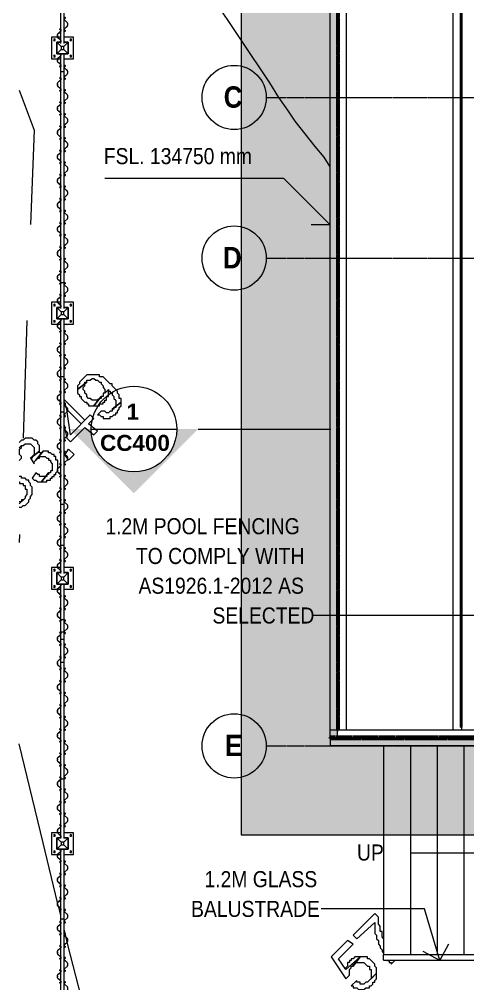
# Model space of a CAD drawing. Header units: millimetres. Extents: x -3370 to 37592, y -25802 to 13127.
# Drawn here: x -3370 to 820, y -7512 to 1493 of the extents above; entities that cross this region are included whole.
import ezdxf

# ---------------------------------------------------------------- set-up
doc = ezdxf.new("R2010")
doc.units = ezdxf.units.MM
for name, pattern in [('Dash - Tight', [4.5, 3, -1.5]), ('Grid Line', [22.225, 12.7, -3.175, 3.175, -3.175]), ('pool fencing', [16, 5, -1, 0, -1, 0, -1, 5, -1, 0, -1, 0, -1])]:
    doc.linetypes.add(name, pattern=pattern)
for name, color, linetype, lineweight in [('2 Hoop survey', 8, 'Continuous', 9), ('A-DETL', 90, 'Continuous', 9), ('A-DETL-GENF', 92, 'Continuous', 9), ('A-FLOR-HRAL', 11, 'Continuous', 9), ('A-GENM', 13, 'Continuous', 9), ('A-GLAZ-CURT', 52, 'Continuous', 9), ('A-WALL', 113, 'Continuous', 18), ('G-ANNO-DIMS', 111, 'Continuous', 9), ('G-ANNO-SYMB', 111, 'Continuous', 9), ('G-ANNO-TEXT', 231, 'Continuous', 9), ('S-GRID', 1, 'Continuous', 9), ('S-GRID-IDEN', 1, 'Continuous', 9), ('S-STRS', 31, 'Continuous', 9), ('S-STRS-ANNO', 31, 'Continuous', 9), ('S-STRS-IDEN', 31, 'Continuous', 25), ('默认', 18, 'Continuous', 9)]:
    doc.layers.add(name, color=color, linetype=linetype, lineweight=lineweight)
doc.styles.add('Arial_B', font='arialbd.ttf', dxfattribs={"height": 150})
doc.styles.add('Avenir', font='', dxfattribs={"width": 0.9, "height": 150})
doc.styles.add('Avenir_B', font='', dxfattribs={"width": 0.9, "height": 200})
doc.styles.get('Avenir').set_extended_font_data('Avenir')
doc.styles.get('Avenir_B').set_extended_font_data('Avenir', bold=True)

# ---------------------------------------------------------------- blocks, each defined once
blk = doc.blocks.new('System Panel - 10mm Glazed Panel-2181284-Lower Ground Floor')
at = {"layer": 'A-GLAZ-CURT'}
for p, q in [((-600, 5), (600, 5)), ((-600, 5), (-600, -5)), ((600, 5), (600, -5)), ((600, -5), (-600, -5))]:
    blk.add_line(p, q, dxfattribs=at)
blk = doc.blocks.new('栏杆扶手 - 栏杆扶手-1798552-Lower Ground Floor')
at = {"layer": 'A-FLOR-HRAL'}
for p, q in [((34, -7240.8), (2284, -7240.8)), ((34, -7291.6), (34, -7240.8)), ((34, -7291.6), (2284, -7291.6)), ((2284, -7240.8), (2284, -7291.6))]:
    blk.add_line(p, q, dxfattribs=at)
blk = doc.blocks.new('pool water - pool water-1857592-Lower Ground Floor')
at = {"layer": 'A-GENM'}
blk.add_line((764, -5141.6), (764, 5158.4), dxfattribs=at)
blk = doc.blocks.new('2 Hoop survey-1260670-Lower Ground Floor')
at = {"layer": '默认', "color": 9}
for p, q in [((45131, 8869.9), (45097.1, 7769.3)), ((45437.9, 8113.8), (45448.2, 8059.8)), ((45479.9, 8110.9), (45495.7, 8063.5)), ((45495.7, 8063.5), (45479.9, 8110.9)), ((45479.9, 7893.1), (45489.3, 7843.9)), ((45489.6, 7842.6), (45500.4, 7785.9)), ((45520.5, 7566.1), (45510.6, 7580.8)), ((45418.9, 7464.5), (45418.9, 7486.9)), ((45063.3, 6871.9), (45059.8, 6796.3)), ((45427.7, 3396.8), (45418.4, 3435.4)), ((45448.2, 3312.2), (45428.1, 3395.4)), ((45497.2, 3109.6), (45479.9, 3181)), ((45507.9, 3065.4), (45497.5, 3108.3))]:
    blk.add_line(p, q, dxfattribs=at)
at = {"layer": '默认', "color": 9, "flags": 128}
for points in [[(47964.1, 10304), (47907.9, 10393.8), (47823.3, 10495.4), (47637, 10732.4), (47569.3, 10834), (47484.6, 10952.6), (47400, 11088), (46858.1, 11900.8), (46400.9, 12578.1), (45943.8, 13272.3)], [(45059.8, 11021.2), (45198.7, 10647.8), (45164.9, 9767.3)], [(45448.2, 8131.1), (45435.8, 8124.9), (45437.6, 8115.1)], [(45510.3, 8033.4), (45639, 7904.7), (45672.8, 7938.6), (45479.9, 8131.5)], [(45496.2, 8062), (45503.5, 8040.2), (45509.5, 8034.2)], [(45506.8, 8017.1), (45503.5, 8040.2), (45496.2, 8062)], [(45500.5, 7785), (45503.5, 7769.3), (45537.4, 7735.4), (45672.8, 7870.9), (45757.5, 7803.1), (45791.4, 7837), (45706.7, 7904.7), (45757.5, 7955.5), (45723.6, 7989.4), (45537.4, 7803.1), (45506.9, 8016.2)], [(45059.8, 7681.1), (45080.2, 7701.5), (45097.1, 7701.5), (45114.1, 7718.5), (45164.9, 7718.5), (45198.7, 7684.6), (45198.7, 7616.9), (45181.8, 7600), (45181.8, 7583), (45164.9, 7583), (45249.5, 7650.7), (45249.5, 7701.5), (45232.6, 7718.5), (45232.6, 7735.4), (45215.7, 7752.3), (45198.7, 7752.3), (45181.8, 7769.3), (45114.1, 7769.3), (45097.1, 7752.3), (45080.2, 7752.3), (45059.8, 7731.9)], [(45059.8, 7562.6), (45080.2, 7583), (45080.2, 7600), (45063.3, 7616.9), (45063.3, 7667.7), (45080.2, 7684.6), (45080.2, 7701.5), (45059.8, 7681.1)], [(45488.3, 7619.4), (45520.5, 7667.7), (45571.3, 7616.9), (45520.5, 7566.1)], [(45283.4, 7650.7), (45215.7, 7566.1), (45232.6, 7583), (45249.5, 7583), (45249.5, 7600), (45300.3, 7600), (45317.3, 7583), (45334.2, 7583), (45334.2, 7566.1), (45351.1, 7566.1), (45351.1, 7549.2), (45368.1, 7532.2), (45368.1, 7464.5), (45351.1, 7464.5), (45351.1, 7447.6), (45334.2, 7447.6), (45266.5, 7362.9), (45317.3, 7362.9), (45317.3, 7379.8), (45351.1, 7379.8), (45351.1, 7396.8), (45368.1, 7396.8), (45368.1, 7413.7), (45385, 7413.7), (45385, 7430.6), (45401.9, 7430.6), (45401.9, 7447.6), (45416.8, 7462.5)], [(45418.9, 7487.9), (45418.9, 7566.1), (45401.9, 7566.1), (45401.9, 7600), (45385, 7600), (45385, 7616.9), (45368.1, 7616.9), (45351.1, 7633.8), (45334.2, 7633.8), (45334.2, 7650.7), (45283.4, 7650.7)], [(45509.7, 7582.3), (45486.6, 7616.9), (45487.9, 7618.9)], [(45059.8, 7125.8), (45080.2, 7125.8), (45097.1, 7142.8), (45114.1, 7142.8), (45147.9, 7176.6), (45147.9, 7193.6), (45164.9, 7210.5), (45164.9, 7227.4), (45181.8, 7244.4), (45181.8, 7312.1), (45164.9, 7329), (45164.9, 7346), (45147.9, 7362.9), (45147.9, 7379.8), (45131, 7379.8), (45114.1, 7396.8), (45080.2, 7396.8), (45080.2, 7413.7), (45059.8, 7413.7)], [(45059.8, 7362.9), (45063.3, 7362.9), (45063.3, 7346), (45097.1, 7346), (45097.1, 7329), (45114.1, 7329), (45114.1, 7295.2), (45131, 7295.2), (45131, 7244.4), (45114.1, 7227.4), (45114.1, 7210.5), (45059.8, 7156.2)], [(45059.8, 7156.2), (45097.1, 7193.6), (45080.2, 7193.6), (45080.2, 7176.6), (45059.8, 7176.6)], [(45418.2, 3436.3), (45283.4, 3993.3), (45059.8, 4917.6)], [(48382, 3333), (48178.8, 3129.8), (48212.7, 3095.9), (48382, 3248.3), (48382, 3146.7), (48399, 3129.8), (48399, 3095.9), (48415.9, 3079), (48415.9, 3045.1), (48432.8, 3028.2), (48432.8, 3011.3), (48449.8, 2994.3), (48449.8, 2977.4), (48464.1, 2963.1)], [(48464.1, 3098.6), (48449.8, 3112.9), (48449.8, 3163.7), (48432.8, 3163.7), (48432.8, 3214.5), (48415.9, 3231.4), (48415.9, 3299.1), (48382, 3333)], [(45808.3, 1876.8), (45808.3, 1893.7), (45537.4, 2943.5), (45508.1, 3064.6)], [(48500.6, 2897.3), (48500.6, 2892.7), (48517.5, 2892.7), (48517.5, 2875.8), (48534.4, 2875.8), (48534.4, 2858.9), (48568.3, 2892.7), (48568.3, 2897.3)]]:
    blk.add_lwpolyline(points, dxfattribs=at)
for points in [[(45655.9, 8328), (45622, 8294.2), (45622, 8277.2), (45605.1, 8260.3), (45605.1, 8226.4), (45689.8, 8294.2), (45689.8, 8311.1), (45723.6, 8311.1), (45740.6, 8328), (45757.5, 8328), (45774.4, 8311.1), (45791.4, 8311.1), (45808.3, 8294.2), (45825.2, 8294.2), (45825.2, 8277.2), (45842.2, 8260.3), (45842.2, 8243.4), (45859.1, 8226.4), (45859.1, 8192.6), (45893, 8226.4), (45893, 8209.5), (45909.9, 8209.5), (45909.9, 8192.6), (45926.8, 8192.6), (45926.8, 8175.7), (45943.8, 8158.7), (45943.8, 8141.8), (45960.7, 8124.9), (45960.7, 8057.1), (45943.8, 8057.1), (45943.8, 8040.2), (45926.8, 8040.2), (46011.5, 8107.9), (46011.5, 8141.8), (45994.6, 8141.8), (45994.6, 8175.7), (45977.6, 8192.6), (45977.6, 8209.5), (45926.8, 8260.3), (45926.8, 8277.2), (45909.9, 8277.2), (45842.2, 8345), (45808.3, 8345), (45808.3, 8361.9), (45689.8, 8361.9)], [(45605.1, 8226.4), (45605.1, 8192.6), (45622, 8175.7), (45622, 8158.7), (45639, 8158.7), (45639, 8141.8), (45672.8, 8107.9), (45689.8, 8107.9), (45689.8, 8091), (45706.7, 8091), (45706.7, 8074.1), (45757.5, 8074.1), (45825.2, 8158.7), (45825.2, 8141.8), (45808.3, 8141.8), (45791.4, 8124.9), (45740.6, 8124.9), (45723.6, 8141.8), (45706.7, 8141.8), (45689.8, 8158.7), (45689.8, 8175.7), (45672.8, 8192.6), (45672.8, 8209.5), (45655.9, 8226.4), (45655.9, 8243.4), (45672.8, 8260.3), (45672.8, 8294.2), (45689.8, 8294.2)], [(45859.1, 8192.6), (45842.2, 8192.6), (45842.2, 8158.7), (45825.2, 8158.7), (45757.5, 8074.1), (45808.3, 8074.1), (45808.3, 8091), (45842.2, 8091), (45842.2, 8107.9), (45859.1, 8107.9), (45859.1, 8124.9), (45876, 8124.9), (45876, 8158.7), (45893, 8158.7), (45893, 8226.4)], [(45825.2, 8023.3), (45791.4, 7989.4), (45808.3, 7989.4), (45825.2, 7972.5), (45842.2, 7972.5), (45842.2, 7955.5), (45909.9, 7955.5), (45909.9, 7972.5), (45926.8, 7972.5), (45943.8, 7989.4), (45960.7, 7989.4), (45960.7, 8006.3), (45977.6, 8006.3), (45977.6, 8023.3), (45994.6, 8040.2), (45994.6, 8057.1), (46011.5, 8074.1), (46011.5, 8107.9), (45926.8, 8040.2), (45926.8, 8023.3), (45909.9, 8023.3), (45893, 8006.3), (45876, 8006.3), (45859.1, 8023.3)], [(45164.9, 7583), (45198.7, 7532.2), (45198.7, 7549.2), (45215.7, 7566.1), (45283.4, 7650.7), (45266.5, 7633.8), (45249.5, 7633.8), (45249.5, 7650.7)], [(45215.7, 7447.6), (45181.8, 7396.8), (45198.7, 7379.8), (45215.7, 7379.8), (45232.6, 7362.9), (45266.5, 7362.9), (45334.2, 7447.6), (45334.2, 7430.6), (45317.3, 7430.6), (45317.3, 7413.7), (45249.5, 7413.7), (45249.5, 7430.6), (45232.6, 7430.6)], [(48128, 3079), (47975.7, 2926.6), (48111.1, 2723.4), (48145, 2757.3), (48145, 2808.1), (48161.9, 2825), (48161.9, 2841.9), (48178.8, 2841.9), (48246.6, 2926.6), (48111.1, 2808.1), (48043.4, 2909.7), (48178.8, 3045.1)], [(48161.9, 2892.7), (48145, 2892.7), (48145, 2875.8), (48128, 2875.8), (48128, 2841.9), (48111.1, 2825), (48111.1, 2808.1), (48246.6, 2926.6), (48195.8, 2926.6), (48178.8, 2909.7), (48161.9, 2909.7)], [(48246.6, 2926.6), (48178.8, 2841.9), (48178.8, 2858.9), (48195.8, 2858.9), (48195.8, 2875.8), (48280.4, 2875.8), (48314.3, 2841.9), (48331.2, 2841.9), (48331.2, 2808.1), (48348.2, 2808.1), (48348.2, 2723.4), (48399, 2774.2), (48399, 2825), (48382, 2841.9), (48382, 2858.9), (48331.2, 2909.7), (48314.3, 2909.7), (48314.3, 2926.6)], [(48212.7, 2706.5), (48161.9, 2655.7), (48178.8, 2655.7), (48178.8, 2638.8), (48212.7, 2638.8), (48229.6, 2621.8), (48280.4, 2621.8), (48297.4, 2638.8), (48331.2, 2638.8), (48331.2, 2655.7), (48348.2, 2655.7), (48365.1, 2672.6), (48365.1, 2689.6), (48382, 2689.6), (48382, 2706.5), (48399, 2723.4), (48399, 2774.2), (48314.3, 2689.6), (48297.4, 2689.6), (48280.4, 2672.6), (48246.6, 2672.6), (48246.6, 2689.6), (48212.7, 2689.6)]]:
    blk.add_lwpolyline(points, close=True, dxfattribs=at)
blk = doc.blocks.new('System Panel - 10mm Glazed Panel-V4-Lower Ground Floor')
at = {"layer": 'A-GLAZ-CURT'}
blk.add_line((-600, 5), (600, 5), dxfattribs=at)
blk = doc.blocks.new('System Panel - 10mm Glazed Panel-V5-Lower Ground Floor')
at = {"layer": 'A-GLAZ-CURT'}
blk.add_line((-600, 5), (600, 5), dxfattribs=at)
blk = doc.blocks.new('栏杆扶手 - Left Side-1798714-Lower Ground Floor')
at = {"layer": 'A-FLOR-HRAL'}
for p, q in [((-15.9, 57.8), (-15.9, 43.2)), ((-15.1, 43.2), (-15.1, 57.8)), ((-14.8, 40.8), (13.9, 15.1)), ((14.4, 15.7), (-14.3, 41.4)), ((-6.8, 54.4), (-6.2, 53.8)), ((-15.9, -43.2), (-15.9, -57.8)), ((-15.1, -57.8), (-15.1, -43.2)), ((13.9, -15.1), (-14.8, -40.8)), ((-14.3, -41.4), (14.4, -15.7)), ((-6.2, -53.8), (-6.8, -54.4))]:
    blk.add_line(p, q, dxfattribs=at)
for centre, radius, start, end in [((-10.2, 57.8), 5.65, 314.74048, 180), ((-12.7, 43.2), 3.17, 180, 228.15416), ((-10.2, 57.8), 4.86, 314.69807, 180), ((-12.7, 43.2), 2.38, 180, 228.15292), ((64.6, 0), 51, 166.51294, 193.48706), ((11.9, 12.6), 3.18, 346.51294, 50.78426), ((11.9, 12.6), 3.97, 346.51294, 50.78426), ((64.6, 0), 50.2, 166.51294, 193.48706), ((-12.7, -43.2), 3.17, 131.84584, 180), ((-10.2, -57.8), 5.65, 180, 45.25952), ((-12.7, -43.2), 2.38, 131.84708, 180), ((-10.2, -57.8), 4.86, 180, 45.30193), ((11.9, -12.6), 3.17, 309.21574, 13.48706), ((11.9, -12.6), 3.97, 309.21574, 13.48706)]:
    blk.add_arc(centre, radius, start, end, dxfattribs=at)
blk = doc.blocks.new('栏杆扶手 - Right Side-V2-Lower Ground Floor')
at = {"layer": 'A-FLOR-HRAL'}
for p, q in [((14.3, 41.4), (-14.4, 15.7)), ((-13.9, 15.1), (14.8, 40.8)), ((6.2, 53.8), (6.8, 54.4)), ((15.1, 57.8), (15.1, 43.2)), ((15.9, 43.2), (15.9, 57.8)), ((-14.4, -15.7), (14.3, -41.4)), ((14.8, -40.8), (-13.9, -15.1)), ((6.8, -54.4), (6.2, -53.8)), ((15.1, -43.2), (15.1, -57.8)), ((15.9, -57.8), (15.9, -43.2))]:
    blk.add_line(p, q, dxfattribs=at)
for centre, radius, start, end in [((-11.9, 12.6), 3.97, 129.21574, 193.48706), ((-64.6, 0), 50.2, 346.51294, 13.48706), ((-11.9, 12.6), 3.17, 129.21574, 193.48706), ((-64.6, 0), 51, 346.51294, 13.48706), ((10.2, 57.8), 5.65, 360, 225.25952), ((10.2, 57.8), 4.86, 0, 225.30193), ((12.7, 43.2), 2.38, 311.84708, 0), ((12.7, 43.2), 3.17, 311.84584, 0), ((-11.9, -12.6), 3.97, 166.51294, 230.78426), ((-11.9, -12.6), 3.18, 166.51294, 230.78426), ((10.2, -57.8), 5.65, 134.74048, 205.13408), ((10.2, -57.8), 4.86, 134.69807, 205.10492), ((12.7, -43.2), 2.38, 0, 48.15292), ((10.2, -57.8), 4.86, 331.83726, 0), ((12.7, -43.2), 3.17, 0, 48.15416), ((10.2, -57.8), 5.65, 345.92128, 360)]:
    blk.add_arc(centre, radius, start, end, dxfattribs=at)
blk = doc.blocks.new('栏杆扶手 - Surface-Mounted Center-V7-Lower Ground Floor')
at = {"layer": 'A-FLOR-HRAL'}
for p, q in [((-15.875, 101.6), (-101.6, 101.6)), ((-101.6, 101.6), (-101.6, -101.6)), ((101.6, 101.6), (15.875, 101.6)), ((101.6, -101.6), (101.6, 101.6)), ((-53.975, 53.975), (-15.875, 53.975)), ((-53.975, 53.975), (-12.7, 12.7)), ((-53.975, -53.975), (-53.975, 53.975)), ((-15.875, 53.975), (-53.975, 53.975)), ((-53.975, 53.975), (-53.975, -53.975)), ((12.7, 12.7), (-12.7, 12.7)), ((-12.7, 12.7), (-12.7, -12.7)), ((12.7, 12.7), (53.975, 53.975)), ((12.7, -12.7), (12.7, 12.7)), ((15.875, 53.975), (53.975, 53.975)), ((53.975, 53.975), (15.875, 53.975)), ((53.975, 53.975), (53.975, -53.975)), ((53.975, -53.975), (53.975, 53.975)), ((-53.975, -53.975), (-12.7, -12.7)), ((53.975, -53.975), (-53.975, -53.975)), ((-53.975, -53.975), (53.975, -53.975)), ((-12.7, -12.7), (12.7, -12.7)), ((53.975, -53.975), (12.7, -12.7)), ((-101.6, -101.6), (-15.875, -101.6)), ((15.875, -101.6), (101.6, -101.6))]:
    blk.add_line(p, q, dxfattribs=at)
for centre, start, end in [((-76.2, 76.2), 0, 180), ((-76.2, 76.2), 180, 0), ((76.2, 76.2), 0, 180), ((76.2, 76.2), 180, 0), ((-76.2, -76.2), 0, 180), ((-76.2, -76.2), 180, 0), ((76.2, -76.2), 0, 180), ((76.2, -76.2), 180, 0)]:
    blk.add_arc(centre, 8.731, start, end, dxfattribs=at)
blk = doc.blocks.new('栏杆扶手 - Right Side-1798712-Lower Ground Floor')
at = {"layer": 'A-FLOR-HRAL'}
for p, q in [((14.3, 41.4), (-14.4, 15.7)), ((-13.9, 15.1), (14.8, 40.8)), ((6.2, 53.8), (6.8, 54.4)), ((15.1, 57.8), (15.1, 43.2)), ((15.9, 43.2), (15.9, 57.8)), ((-14.4, -15.7), (14.3, -41.4)), ((14.8, -40.8), (-13.9, -15.1)), ((6.8, -54.4), (6.2, -53.8)), ((15.1, -43.2), (15.1, -57.8)), ((15.9, -57.8), (15.9, -43.2))]:
    blk.add_line(p, q, dxfattribs=at)
for centre, radius, start, end in [((-11.9, 12.6), 3.97, 129.21574, 193.48706), ((-64.6, 0), 50.2, 346.51294, 13.48706), ((-11.9, 12.6), 3.17, 129.21574, 193.48706), ((-64.6, 0), 51, 346.51294, 13.48706), ((10.2, 57.8), 5.65, 154.86592, 225.25952), ((10.2, 57.8), 4.86, 154.89508, 225.30193), ((12.7, 43.2), 2.38, 311.84708, 0), ((10.2, 57.8), 4.86, 0, 28.16274), ((12.7, 43.2), 3.17, 311.84584, 0), ((10.2, 57.8), 5.65, 360, 14.07872), ((-11.9, -12.6), 3.97, 166.51294, 230.78426), ((-11.9, -12.6), 3.18, 166.51294, 230.78426), ((10.2, -57.8), 5.65, 134.74048, 360), ((10.2, -57.8), 4.86, 134.69807, 0), ((12.7, -43.2), 2.38, 0, 48.15292), ((12.7, -43.2), 3.17, 0, 48.15416)]:
    blk.add_arc(centre, radius, start, end, dxfattribs=at)
blk = doc.blocks.new('栏杆扶手 - Right Side-V1-Lower Ground Floor')
at = {"layer": 'A-FLOR-HRAL'}
for p, q in [((14.3, 41.4), (-14.4, 15.7)), ((-13.9, 15.1), (14.8, 40.8)), ((6.2, 53.8), (6.8, 54.4)), ((15.1, 57.8), (15.1, 43.2)), ((15.9, 43.2), (15.9, 57.8)), ((-14.4, -15.7), (14.3, -41.4)), ((14.8, -40.8), (-13.9, -15.1)), ((6.8, -54.4), (6.2, -53.8)), ((15.1, -43.2), (15.1, -57.8)), ((15.9, -57.8), (15.9, -43.2))]:
    blk.add_line(p, q, dxfattribs=at)
for centre, radius, start, end in [((-11.9, 12.6), 3.97, 129.21574, 193.48706), ((-64.6, 0), 50.2, 346.51294, 13.48706), ((-11.9, 12.6), 3.17, 129.21574, 193.48706), ((-64.6, 0), 51, 346.51294, 13.48706), ((10.2, 57.8), 5.65, 360, 225.25952), ((10.2, 57.8), 4.86, 0, 225.30193), ((12.7, 43.2), 2.38, 311.84708, 0), ((12.7, 43.2), 3.17, 311.84584, 0), ((-11.9, -12.6), 3.97, 166.51294, 230.78426), ((-11.9, -12.6), 3.18, 166.51294, 230.78426), ((10.2, -57.8), 5.65, 134.74048, 360), ((10.2, -57.8), 4.86, 134.69807, 0), ((12.7, -43.2), 2.38, 0, 48.15292), ((12.7, -43.2), 3.17, 0, 48.15416)]:
    blk.add_arc(centre, radius, start, end, dxfattribs=at)
blk = doc.blocks.new('栏杆扶手 - 栏杆扶手-2236474-Lower Ground Floor')
at = {"layer": 'A-FLOR-HRAL'}
for p, q in [((-2981.8, 1267.8), (-2981.8, 2079)), ((-2950.1, 1267.8), (-2950.1, 2079)), ((-2981.8, 1005.9), (-2981.8, 1171.4)), ((-2950.1, 1005.9), (-2950.1, 1171.4)), ((-2981.8, 1005.9), (-2950.1, 1005.9)), ((-2981.8, -963.2), (-2981.8, 1005.9)), ((-2950.1, -963.2), (-2950.1, 1005.9)), ((-2981.8, -963.2), (-2950.1, -963.2)), ((-2981.8, -1207.1), (-2981.8, -963.2)), ((-2950.1, -1207.1), (-2950.1, -963.2)), ((-2981.8, -1842.5), (-2981.8, -1304.9)), ((-2950.1, -1842.5), (-2950.1, -1304.9)), ((-2981.8, -1842.5), (-2950.1, -1842.5)), ((-2981.8, -2172.5), (-2981.8, -1842.5)), ((-2950.1, -2172.5), (-2950.1, -1842.5)), ((-2981.8, -2172.5), (-2950.1, -2172.5)), ((-2981.8, -3033.1), (-2981.8, -2172.5)), ((-2950.1, -3033.1), (-2950.1, -2172.5)), ((-2981.8, -3033.1), (-2950.1, -3033.1)), ((-2981.8, -3418.1), (-2981.8, -3033.1)), ((-2950.1, -3418.1), (-2950.1, -3033.1)), ((-2981.8, -3418.1), (-2950.1, -3418.1)), ((-2981.8, -3459.9), (-2981.8, -3418.1)), ((-2950.1, -3459.9), (-2950.1, -3418.1)), ((-2981.8, -3682.4), (-2981.8, -3459.9)), ((-2950.1, -3682.4), (-2950.1, -3459.9)), ((-2981.8, -4111.4), (-2981.8, -3781.2)), ((-2950.1, -4111.4), (-2950.1, -3781.2)), ((-2981.8, -4111.4), (-2950.1, -4111.4)), ((-2981.8, -4225.8), (-2981.8, -4111.4)), ((-2950.1, -4225.8), (-2950.1, -4111.4)), ((-2981.8, -4225.8), (-2950.1, -4225.8)), ((-2981.8, -4294.5), (-2981.8, -4225.8)), ((-2950.1, -4294.5), (-2950.1, -4225.8)), ((-2981.8, -4294.5), (-2950.1, -4294.5)), ((-2981.8, -4510.1), (-2981.8, -4294.5)), ((-2950.1, -4510.1), (-2950.1, -4294.5)), ((-2981.8, -4510.1), (-2950.1, -4510.1)), ((-2981.8, -5598.8), (-2981.8, -4510.1)), ((-2950.1, -5598.8), (-2950.1, -4510.1)), ((-2981.8, -5598.8), (-2950.1, -5598.8)), ((-2981.8, -5613.2), (-2981.8, -5598.8)), ((-2981.8, -6155.3), (-2981.8, -5613.2)), ((-2950.1, -5613.2), (-2950.1, -5598.8)), ((-2950.1, -6155.3), (-2950.1, -5613.2)), ((-2981.8, -6906.5), (-2981.8, -6257.5)), ((-2950.1, -6906.5), (-2950.1, -6257.5)), ((-2981.8, -6906.5), (-2950.1, -6906.5)), ((-2981.8, -7141.5), (-2981.8, -6906.5)), ((-2950.1, -7141.5), (-2950.1, -6906.5)), ((-2981.8, -8258.9), (-2981.8, -7141.5)), ((-2950.1, -8258.9), (-2950.1, -7141.5))]:
    blk.add_line(p, q, dxfattribs=at)
for name, p in [('栏杆扶手 - Left Side-1798714-Lower Ground Floor', (-2934.2, 1446.1)), ('栏杆扶手 - Right Side-V2-Lower Ground Floor', (-2997.8, 1339.7)), ('栏杆扶手 - Surface-Mounted Center-V7-Lower Ground Floor', (-2966, 1225.4)), ('栏杆扶手 - Right Side-1798712-Lower Ground Floor', (-2997.8, 1111.1)), ('栏杆扶手 - Left Side-1798714-Lower Ground Floor', (-2934.2, 998.4)), ('栏杆扶手 - Right Side-V1-Lower Ground Floor', (-2997.8, 885.7)), ('栏杆扶手 - Left Side-1798714-Lower Ground Floor', (-2934.2, 773)), ('栏杆扶手 - Right Side-V1-Lower Ground Floor', (-2997.8, 660.3)), ('栏杆扶手 - Left Side-1798714-Lower Ground Floor', (-2934.2, 547.6)), ('栏杆扶手 - Right Side-V1-Lower Ground Floor', (-2997.8, 434.9)), ('栏杆扶手 - Left Side-1798714-Lower Ground Floor', (-2934.2, 322.2)), ('栏杆扶手 - Right Side-V1-Lower Ground Floor', (-2997.8, 209.5)), ('栏杆扶手 - Left Side-1798714-Lower Ground Floor', (-2934.2, 96.8)), ('栏杆扶手 - Right Side-V1-Lower Ground Floor', (-2997.8, -15.9)), ('栏杆扶手 - Left Side-1798714-Lower Ground Floor', (-2934.2, -128.6)), ('栏杆扶手 - Right Side-V1-Lower Ground Floor', (-2997.8, -241.3)), ('栏杆扶手 - Left Side-1798714-Lower Ground Floor', (-2934.2, -354)), ('栏杆扶手 - Right Side-V1-Lower Ground Floor', (-2997.8, -466.7)), ('栏杆扶手 - Left Side-1798714-Lower Ground Floor', (-2934.2, -579.4)), ('栏杆扶手 - Right Side-V1-Lower Ground Floor', (-2997.8, -692.1)), ('栏杆扶手 - Left Side-1798714-Lower Ground Floor', (-2934.2, -804.8)), ('栏杆扶手 - Right Side-V1-Lower Ground Floor', (-2997.8, -917.5)), ('栏杆扶手 - Left Side-1798714-Lower Ground Floor', (-2934.2, -1030.2)), ('栏杆扶手 - Right Side-V2-Lower Ground Floor', (-2997.8, -1136.6)), ('栏杆扶手 - Surface-Mounted Center-V7-Lower Ground Floor', (-2966, -1250.9)), ('栏杆扶手 - Right Side-1798712-Lower Ground Floor', (-2997.8, -1365.2)), ('栏杆扶手 - Left Side-1798714-Lower Ground Floor', (-2934.2, -1477.9)), ('栏杆扶手 - Right Side-V1-Lower Ground Floor', (-2997.8, -1590.6)), ('栏杆扶手 - Left Side-1798714-Lower Ground Floor', (-2934.2, -1703.3)), ('栏杆扶手 - Right Side-V1-Lower Ground Floor', (-2997.8, -1816)), ('栏杆扶手 - Left Side-1798714-Lower Ground Floor', (-2934.2, -1928.7)), ('栏杆扶手 - Right Side-V1-Lower Ground Floor', (-2997.8, -2041.4)), ('栏杆扶手 - Left Side-1798714-Lower Ground Floor', (-2934.2, -2154.1)), ('栏杆扶手 - Right Side-V1-Lower Ground Floor', (-2997.8, -2266.8)), ('栏杆扶手 - Left Side-1798714-Lower Ground Floor', (-2934.2, -2379.5)), ('栏杆扶手 - Right Side-V1-Lower Ground Floor', (-2997.8, -2492.2)), ('栏杆扶手 - Left Side-1798714-Lower Ground Floor', (-2934.2, -2604.9)), ('栏杆扶手 - Right Side-V1-Lower Ground Floor', (-2997.8, -2717.6)), ('栏杆扶手 - Left Side-1798714-Lower Ground Floor', (-2934.2, -2830.3)), ('栏杆扶手 - Right Side-V1-Lower Ground Floor', (-2997.8, -2943)), ('栏杆扶手 - Left Side-1798714-Lower Ground Floor', (-2934.2, -3055.7)), ('栏杆扶手 - Right Side-V1-Lower Ground Floor', (-2997.8, -3168.4)), ('栏杆扶手 - Left Side-1798714-Lower Ground Floor', (-2934.2, -3281.1)), ('栏杆扶手 - Right Side-V1-Lower Ground Floor', (-2997.8, -3393.8)), ('栏杆扶手 - Left Side-1798714-Lower Ground Floor', (-2934.2, -3506.5)), ('栏杆扶手 - Right Side-V2-Lower Ground Floor', (-2997.8, -3612.9)), ('栏杆扶手 - Surface-Mounted Center-V7-Lower Ground Floor', (-2966, -3727.2)), ('栏杆扶手 - Right Side-1798712-Lower Ground Floor', (-2997.8, -3841.5)), ('栏杆扶手 - Left Side-1798714-Lower Ground Floor', (-2934.2, -3954.2)), ('栏杆扶手 - Right Side-V1-Lower Ground Floor', (-2997.8, -4066.9)), ('栏杆扶手 - Left Side-1798714-Lower Ground Floor', (-2934.2, -4179.6)), ('栏杆扶手 - Right Side-V1-Lower Ground Floor', (-2997.8, -4292.3)), ('栏杆扶手 - Left Side-1798714-Lower Ground Floor', (-2934.2, -4405)), ('栏杆扶手 - Right Side-V1-Lower Ground Floor', (-2997.8, -4517.7)), ('栏杆扶手 - Left Side-1798714-Lower Ground Floor', (-2934.2, -4630.4)), ('栏杆扶手 - Right Side-V1-Lower Ground Floor', (-2997.8, -4743.1)), ('栏杆扶手 - Left Side-1798714-Lower Ground Floor', (-2934.2, -4855.8)), ('栏杆扶手 - Right Side-V1-Lower Ground Floor', (-2997.8, -4968.5)), ('栏杆扶手 - Left Side-1798714-Lower Ground Floor', (-2934.2, -5081.2)), ('栏杆扶手 - Right Side-V1-Lower Ground Floor', (-2997.8, -5193.9)), ('栏杆扶手 - Left Side-1798714-Lower Ground Floor', (-2934.2, -5306.6)), ('栏杆扶手 - Right Side-V1-Lower Ground Floor', (-2997.8, -5419.3)), ('栏杆扶手 - Left Side-1798714-Lower Ground Floor', (-2934.2, -5532)), ('栏杆扶手 - Right Side-V1-Lower Ground Floor', (-2997.8, -5644.7)), ('栏杆扶手 - Left Side-1798714-Lower Ground Floor', (-2934.2, -5757.4)), ('栏杆扶手 - Right Side-V1-Lower Ground Floor', (-2997.8, -5870.1)), ('栏杆扶手 - Left Side-1798714-Lower Ground Floor', (-2934.2, -5982.8)), ('栏杆扶手 - Right Side-V2-Lower Ground Floor', (-2997.8, -6089.2)), ('栏杆扶手 - Surface-Mounted Center-V7-Lower Ground Floor', (-2966, -6203.5)), ('栏杆扶手 - Right Side-1798712-Lower Ground Floor', (-2997.8, -6317.8)), ('栏杆扶手 - Left Side-1798714-Lower Ground Floor', (-2934.2, -6430.5)), ('栏杆扶手 - Right Side-V1-Lower Ground Floor', (-2997.8, -6543.2)), ('栏杆扶手 - Left Side-1798714-Lower Ground Floor', (-2934.2, -6655.9)), ('栏杆扶手 - Right Side-V1-Lower Ground Floor', (-2997.8, -6768.6)), ('栏杆扶手 - Left Side-1798714-Lower Ground Floor', (-2934.2, -6881.3)), ('栏杆扶手 - Right Side-V1-Lower Ground Floor', (-2997.8, -6994)), ('栏杆扶手 - Left Side-1798714-Lower Ground Floor', (-2934.2, -7106.7)), ('栏杆扶手 - Right Side-V1-Lower Ground Floor', (-2997.8, -7219.4)), ('栏杆扶手 - Left Side-1798714-Lower Ground Floor', (-2934.2, -7332.1)), ('栏杆扶手 - Right Side-V1-Lower Ground Floor', (-2997.8, -7444.8)), ('栏杆扶手 - Left Side-1798714-Lower Ground Floor', (-2934.2, -7557.5))]:
    blk.add_blockref(name, p)
blk = doc.blocks.new('剖面 - Filled-602395-Lower Ground Floor')
at = {"layer": 'G-ANNO-SYMB'}
h = blk.add_hatch(color=256, dxfattribs=at)
edge = h.paths.add_edge_path()
edge.add_line((-12, 0), (-6.01, 5.99))
edge.add_line((-6.01, 5.99), (-6.01, 4))
edge.add_arc((-6, 0), 4, 90.14527, 180)
edge.add_line((-10, 0), (-12, 0))
h = blk.add_hatch(color=256, dxfattribs=at)
edge = h.paths.add_edge_path()
edge.add_line((0, 0), (-2.02, 0))
edge.add_arc((-6.02, 0), 4, 0, 89.85473)
edge.add_line((-6.01, 4), (-6.01, 6.01))
edge.add_line((-6.01, 6.01), (0, 0))
for start, end in [(360, 180), (180, 360)]:
    blk.add_arc((-6, 0), 4, start, end, dxfattribs=at)
blk = doc.blocks.new('轴网 - Annotation - Grid Head _Circle 6mm_-283740-Lower Ground Floor')
at = {"layer": 'S-GRID-IDEN'}
blk.add_circle((0, 0), 3, dxfattribs=at)

msp = doc.modelspace()

# ---------------------------------------------------------------- hatches: boundary and pattern name
at = {"layer": 'A-DETL-GENF'}
msp.add_hatch(color=7, dxfattribs=at).paths.add_polyline_path([(-1295.96, -6121.636), (2284.04, -6121.636), (2284.04, -5291.636), (4134.04, -5291.636), (4134.04, -5221.636), (-465.96, -5221.636), (-465.96, -5211.636), (-395.96, -5211.636), (-396.752, 5238.364), (-465.96, 5238.364), (-465.96, 5248.364), (4134.04, 5248.364), (4134.04, 5308.364), (6244.04, 5308.364), (6244.04, 6148.364), (-1295.96, 6148.364), (-1295.96, -6041.331)])
h = msp.add_hatch(color=150, dxfattribs=at)
h.paths.add_polyline_path([(4134.04, -5221.636), (4134.04, -5211.636), (-465.96, -5211.636), (-465.96, -5221.636), (4056.165, -5221.636)])
h.paths.add_polyline_path([(-395.852, -5141.636), (-385.96, -5141.636), (-385.96, 5158.364), (-395.852, 5158.364), (-395.852, -5058.545)])
h.paths.add_polyline_path([(4134.04, 5238.364), (4134.04, 5248.364), (-465.96, 5248.364), (-465.96, 5238.364), (3134.04, 5238.364)])

# ---------------------------------------------------------------- linework, layer by layer
at = {"layer": 'A-DETL'}
for p, q in [((-1295.96, 6148.364), (-1295.96, -6121.636)), ((-395.96, -5211.636), (-395.96, 5238.364)), ((-1295.96, -6121.636), (2284.04, -6121.636))]:
    msp.add_line(p, q, dxfattribs=at)
at = {"layer": 'A-DETL', "linetype": 'pool fencing', "lineweight": 50}
for p, q in [((-395.852, 5158.364), (-395.852, -5141.636)), ((-385.96, -5141.636), (-385.96, 5158.364)), ((4134.04, -5211.636), (-465.96, -5211.636)), ((-465.96, -5211.636), (-465.96, -5221.636)), ((-465.96, -5221.636), (4134.04, -5221.636)), ((-395.852, -5141.636), (-385.96, -5141.636))]:
    msp.add_line(p, q, dxfattribs=at)
at = {"layer": 'A-WALL'}
for p, q in [((-465.96, -5211.636), (-465.96, 5238.364)), ((-315.96, 5158.364), (-315.96, -5141.636)), ((684.04, -5141.636), (684.04, 5158.364)), ((-465.96, -5141.636), (-395.852, -5141.636)), ((-465.96, -5221.636), (-465.96, -5291.636)), ((-385.96, -5141.636), (4134.04, -5141.636)), ((2284.04, -5291.636), (-465.96, -5291.636))]:
    msp.add_line(p, q, dxfattribs=at)
at = {"layer": 'G-ANNO-DIMS'}
for p, q in [((-898.224, 5.155), (-2569.507, 5.155)), ((-465.96, -427.109), (-898.224, 5.155)), ((-465.96, -427.109), (-465.96, -250.332)), ((-465.96, -427.109), (-642.737, -427.109))]:
    msp.add_line(p, q, dxfattribs=at)
at = {"layer": 'G-ANNO-SYMB'}
for p, q in [((-2698.31, -2333.311), (-1898.31, -2333.311)), ((-1698.31, -2333.311), (-459.618, -2333.311))]:
    msp.add_line(p, q, dxfattribs=at)
at = {"layer": 'G-ANNO-TEXT', "color": 7}
for p, q in [((5319.203, -4073.754), (-636.709, -4073.754)), ((2505.497, -4073.754), (-636.709, -4073.754)), ((416.244, -6813.781), (-550.232, -6813.781)), ((560.442, -7296.283), (416.244, -6813.781)), ((560.442, -7296.283), (644.415, -7140.724)), ((560.442, -7296.283), (404.883, -7212.31))]:
    msp.add_line(p, q, dxfattribs=at)
at = {"layer": 'S-GRID', "linetype": 'Grid Line'}
for p, q in [((-1062.147, 763.364), (36878.524, 763.364)), ((-1062.147, -736.636), (36838.524, -736.636)), ((-1062.147, -5291.636), (36838.524, -5291.636))]:
    msp.add_line(p, q, dxfattribs=at)
at = {"layer": 'S-STRS'}
for p, q in [((34.04, -5291.636), (34.04, -7240.836)), ((284.04, -5291.636), (284.04, -7240.836)), ((534.04, -5291.636), (534.04, -7240.836)), ((784.04, -5291.636), (784.04, -7240.836))]:
    msp.add_line(p, q, dxfattribs=at)
at = {"layer": 'S-STRS', "linetype": 'Dash - Tight'}
for p, q in [((284.04, -5291.636), (284.04, -7240.836)), ((534.04, -5291.636), (534.04, -7240.836)), ((784.04, -5291.636), (784.04, -7240.836))]:
    msp.add_line(p, q, dxfattribs=at)
at = {"layer": 'S-STRS-ANNO'}
for p, q in [((284.04, -6291.636), (534.04, -6291.636)), ((534.04, -6291.636), (784.04, -6291.636)), ((784.04, -6291.636), (1034.04, -6291.636))]:
    msp.add_line(p, q, dxfattribs=at)

# ---------------------------------------------------------------- block references
at = {"layer": '2 Hoop survey', "color": 9}
msp.add_blockref('2 Hoop survey-1260670-Lower Ground Floor', (-48430.024, -10188.937), dxfattribs=at)
at = {"layer": 'A-FLOR-HRAL'}
for name in ['栏杆扶手 - 栏杆扶手-2236474-Lower Ground Floor', '栏杆扶手 - 栏杆扶手-1798552-Lower Ground Floor']:
    msp.add_blockref(name, (0, 0), dxfattribs=at)
at = {"layer": 'A-GENM'}
msp.add_blockref('pool water - pool water-1857592-Lower Ground Floor', (0, 0), dxfattribs=at)
at = {"layer": 'A-GLAZ-CURT', "rotation": 89.99999999999991}
for name, p in [('System Panel - 10mm Glazed Panel-2181284-Lower Ground Floor', (759.04, 1483.364)), ('System Panel - 10mm Glazed Panel-V5-Lower Ground Floor', (-390.96, 1458.364)), ('System Panel - 10mm Glazed Panel-V5-Lower Ground Floor', (-390.96, 258.364)), ('System Panel - 10mm Glazed Panel-2181284-Lower Ground Floor', (759.04, 283.364)), ('System Panel - 10mm Glazed Panel-V5-Lower Ground Floor', (-390.96, -941.636)), ('System Panel - 10mm Glazed Panel-2181284-Lower Ground Floor', (759.04, -916.636)), ('System Panel - 10mm Glazed Panel-2181284-Lower Ground Floor', (759.04, -2116.636)), ('System Panel - 10mm Glazed Panel-V5-Lower Ground Floor', (-390.96, -2141.636)), ('System Panel - 10mm Glazed Panel-V5-Lower Ground Floor', (-390.96, -3341.636)), ('System Panel - 10mm Glazed Panel-2181284-Lower Ground Floor', (759.04, -3316.636)), ('System Panel - 10mm Glazed Panel-V4-Lower Ground Floor', (-390.96, -4541.636)), ('System Panel - 10mm Glazed Panel-2181284-Lower Ground Floor', (759.04, -4516.636))]:
    msp.add_blockref(name, p, dxfattribs=at)
at = {"layer": 'G-ANNO-SYMB', "extrusion": (0, 0, -1), "xscale": 99.99999999999993, "yscale": 99.99999999999993, "zscale": 99.99999999999993, "rotation": 180}
msp.add_blockref('剖面 - Filled-602395-Lower Ground Floor', (1698.31, -2333.311), dxfattribs=at)
at = {"layer": 'S-GRID-IDEN', "xscale": 99.99999999999993, "yscale": 99.99999999999993, "zscale": 99.99999999999993, "rotation": 269.9999999999994}
for p in [(-1362.147, 763.364), (-1362.147, -736.636), (-1362.147, -5291.636)]:
    msp.add_blockref('轴网 - Annotation - Grid Head _Circle 6mm_-283740-Lower Ground Floor', p, dxfattribs=at)

# ---------------------------------------------------------------- texts
at = {"layer": 'G-ANNO-DIMS', "insert": (-2580.521, 290.668), "char_height": 150, "width": 1685.65883, "attachment_point": 1, "line_spacing_factor": 1.129998, "style": 'Avenir'}
msp.add_mtext('FSL. 134750 mm', dxfattribs=at)
at = {"layer": 'G-ANNO-SYMB', "char_height": 150, "attachment_point": 1, "style": 'Arial_B'}
for s, insert, width in [('\\fArial|b1|i0|c134|p34|;1', (-2367.818, -2096.126), 144.30375), ('CC400', (-2615.38, -2387.323), 801.6875)]:
    msp.add_mtext(s, dxfattribs=dict(at, insert=insert, width=width))
at = {"layer": 'G-ANNO-TEXT', "color": 7, "char_height": 150, "attachment_point": 1, "style": 'Avenir'}
for s, insert, width in [('1.2M POOL FENCING ', (-2565.738, -3165.316), 2337.72075), ('TO COMPLY WITH ', (-2279.988, -3443.129), 1991.39175), ('AS1926.1-2012 AS ', (-2256.175, -3720.941), 1962.531), ('SELECTED', (-1565.613, -3998.754), 1125.56925), ('1.2M GLASS ', (-1639.87, -6460.969), 1320.37931), ('BALUSTRADE', (-1764.886, -6738.781), 1471.89825)]:
    msp.add_mtext(s, dxfattribs=dict(at, insert=insert, width=width))
at = {"layer": 'S-GRID-IDEN', "char_height": 200, "attachment_point": 1, "style": 'Avenir_B'}
for s, insert, width in [('\\fAvenir|b1|i0|c134|p34|;\\W.9;C', (-1460.127, 867.559), 223.67081), ('\\fAvenir|b1|i0|c134|p34|;\\W.9;D', (-1465.977, -632.441), 238.10119), ('\\fAvenir|b1|i0|c134|p34|;\\W.9;E', (-1447.977, -5187.441), 194.81006)]:
    msp.add_mtext(s, dxfattribs=dict(at, insert=insert, width=width))
at = {"layer": 'S-STRS-IDEN', "lineweight": 9, "insert": (-214.56, -6212.261), "char_height": 150, "width": 298.3194, "attachment_point": 1, "line_spacing_factor": 1.129998, "style": 'Avenir'}
msp.add_mtext('UP', dxfattribs=at)

doc.saveas('drawing.dxf')
